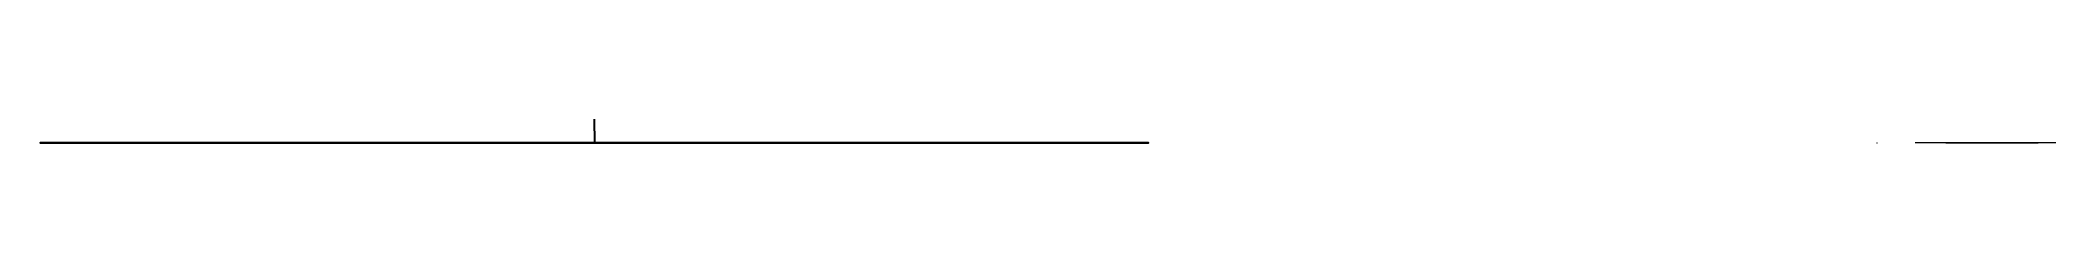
# Model space of a CAD drawing. Header units: millimetres. Extents: x -215 to 876, y 1027 to 1039.
import ezdxf

# ---------------------------------------------------------------- set-up
doc = ezdxf.new("R2010")
doc.units = ezdxf.units.MM
doc.header["$MEASUREMENT"] = 0
doc.layers.add('MLINE', color=3, linetype='Continuous')
doc.styles.get("Standard").update_dxf_attribs({"font": 'romans.shx'})

# ---------------------------------------------------------------- blocks, each defined once
blk = doc.blocks.new('M2LB1-00-B01')
at = {"extrusion": (-1, 0, 0)}
blk.add_line((779.3, 2000, 12.7), (779.3, 1975, 12.7), dxfattribs=at)
blk.add_line((84.5, 1599.8), (84.6, 1599.8, 12.7))
at = {"elevation": 12.7}
blk.add_lwpolyline([(384.5, 1299.8), (384.7, 1099.8, -1), (-215.3, 1099.9), (-215.5, 1299.9, -1), (384.5, 1299.8)], format="xyb", dxfattribs=at)
at = {"layer": 'MLINE'}
blk.add_line((779, 449.8, 12.7), (779.3, 2000, 12.7), dxfattribs=at)
at = {"layer": 'MLINE', "insert": (866.4, 1656.9, 12.7), "char_height": 50, "attachment_point": 1, "rotation": 270}
blk.add_mtext_dynamic_manual_height_columns('1400(S)', width=135.674, gutter_width=1, heights=[0], dxfattribs=at)

msp = doc.modelspace()

# ---------------------------------------------------------------- block references
at = {"extrusion": (0, -1, 6.12323e-17)}
msp.add_blockref('M2LB1-00-B01', (0, -970.2, -1039.3), dxfattribs=at)

doc.saveas('drawing.dxf')
